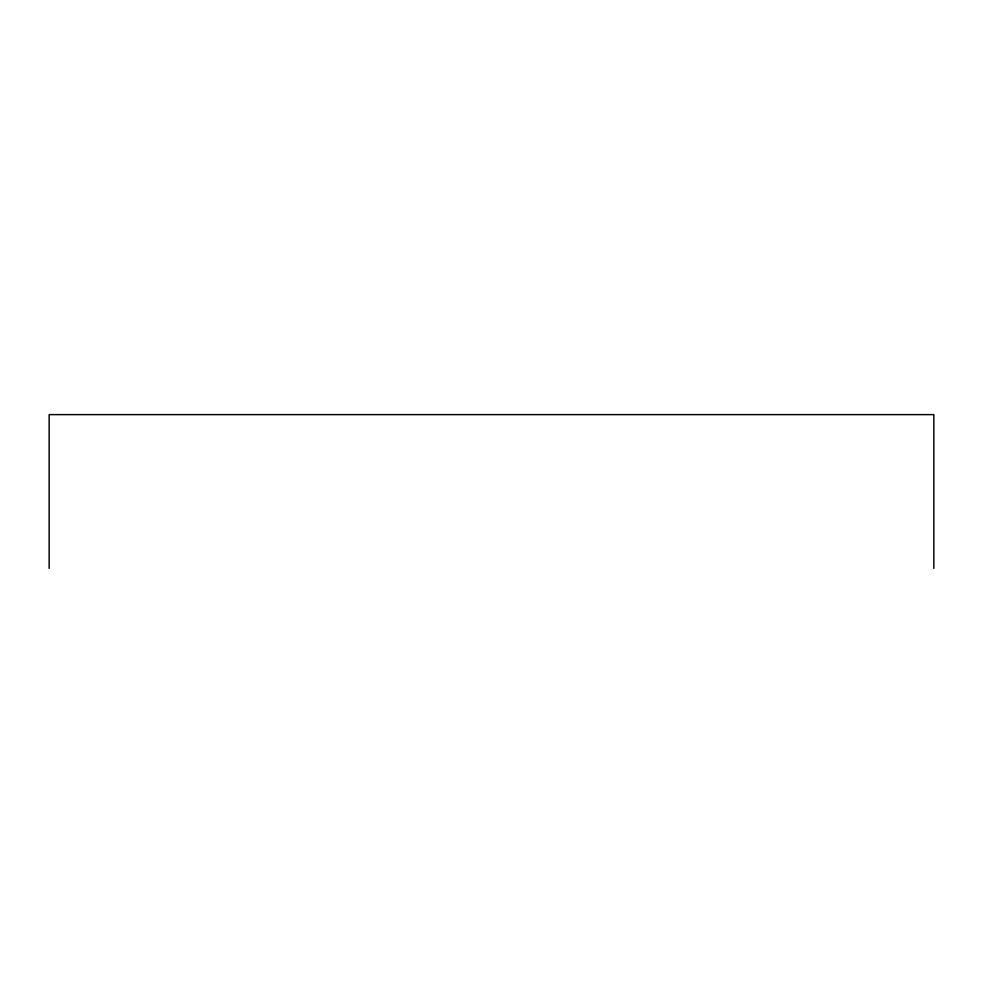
<?xml version="1.0" encoding="UTF-8"?>
<svg xmlns="http://www.w3.org/2000/svg" width="983" height="983" viewBox="0 0 983 983"><rect width="100%" height="100%" fill="white"/><g stroke="black" fill="none" stroke-linecap="round" stroke-linejoin="round"><path stroke-width="1.47" d="M933.85 568.383L933.85 414.617L49.15 414.617L49.15 568.383"/></g></svg>
